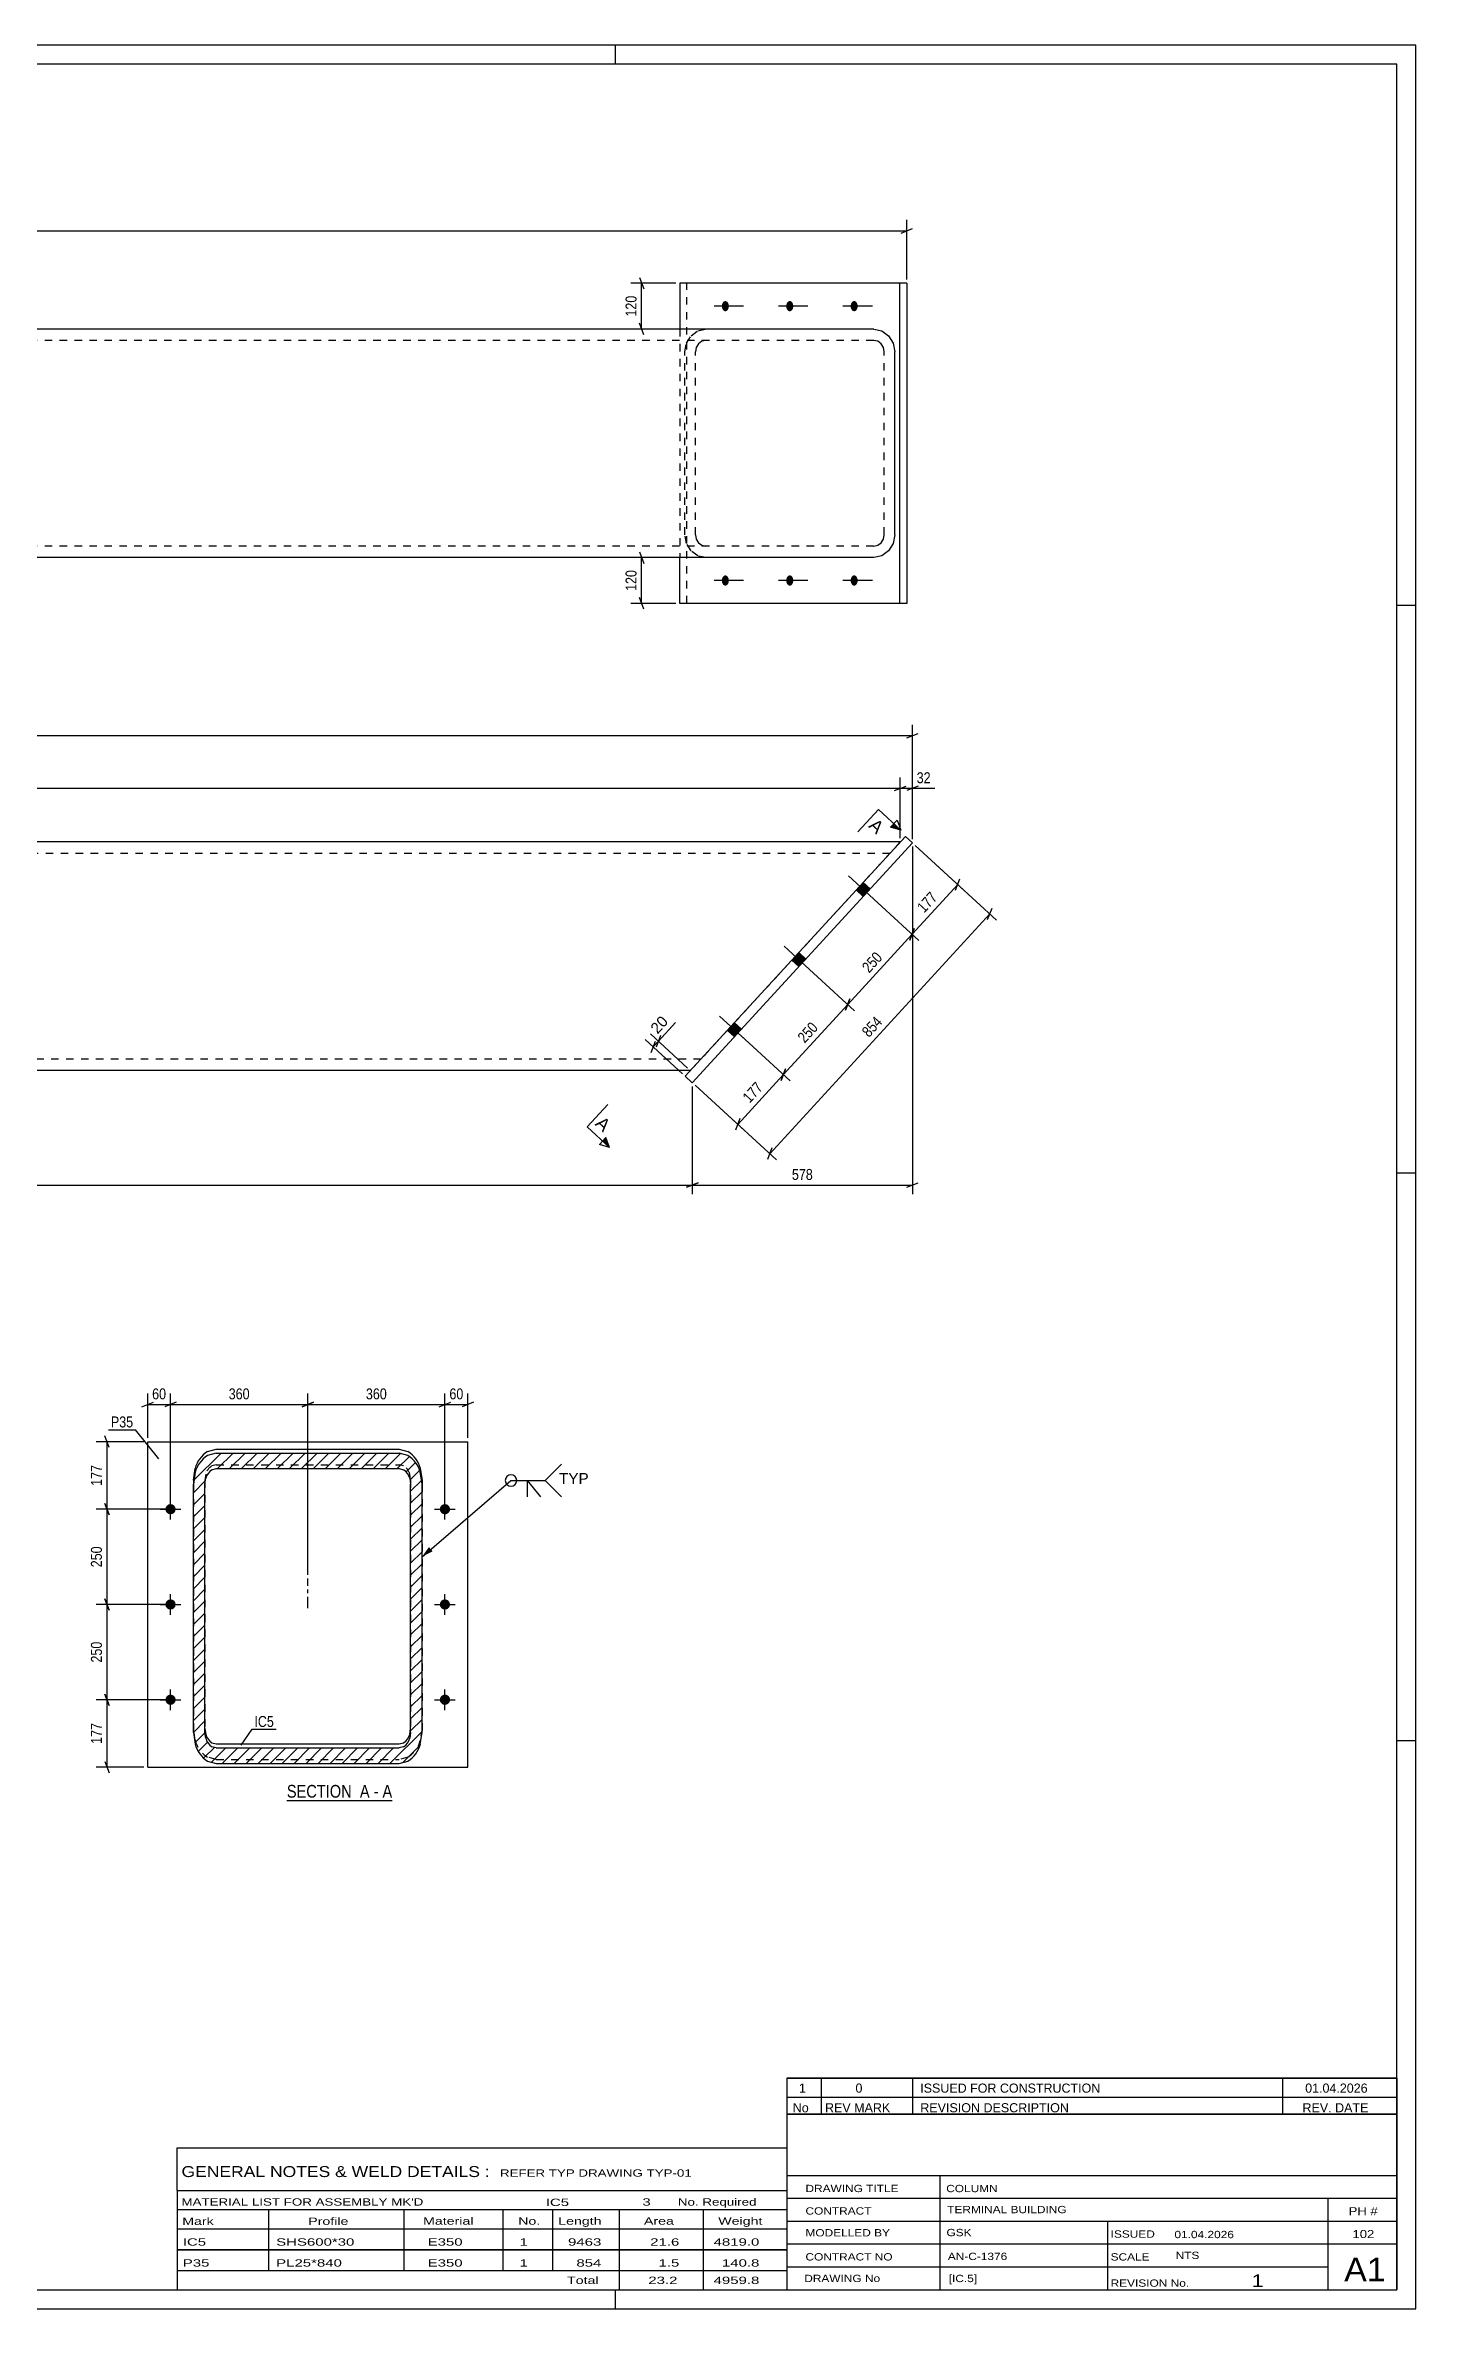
# Model space of a CAD drawing. Header units: millimetres. Extents: x 0 to 841, y 0 to 594.
# Drawn here: x 481 to 841, y 0 to 594 of the extents above; entities that cross this region are included whole.
import ezdxf

# ---------------------------------------------------------------- set-up
doc = ezdxf.new("R2010")
doc.units = ezdxf.units.MM
doc.linetypes.add('DXK_LINE_DOT2', pattern=[3.9198, 1.9599, -1.9599])
doc.linetypes.add('DXK_LINE_DOT3', pattern=[5.9187, 2.979, -0.9799, 0.9799, -0.9799])
doc.styles.add('Arial', font='ARIAL.TTF', dxfattribs={"height": 0.2})
doc.styles.add('Arial Narrow', font='ARIALN.TTF', dxfattribs={"height": 0.2})

# ---------------------------------------------------------------- blocks, each defined once
blk = doc.blocks.new('Unknown-729378497-1131')
at = {"color": 5, "linetype": 'Continuous'}
for p, q in [((841, 594), (0, 594)), ((631, 589), (631, 594)), ((841, 0), (841, 594)), ((836, 589), (5, 589)), ((836, 5), (836, 589)), ((841, 447), (836, 447)), ((841, 298), (836, 298)), ((841, 149), (836, 149)), ((0, 0), (841, 0)), ((5, 5), (836, 5)), ((631, 0), (631, 5))]:
    blk.add_line(p, q, dxfattribs=at)
blk = doc.blocks.new('Unknown-729378497-13 - 1767')
at = {"color": 6, "linetype": 'Continuous'}
blk.add_line((544.8, 133.37), (572.45, 133.37), dxfattribs=at)
at = {"color": 0, "linetype": 'Continuous'}
blk.add_wipeout([(562.91, 134.12), (562.91, 137.62), (544.8, 137.62), (544.8, 134.12)], dxfattribs=at)
blk.add_wipeout([(566.52, 134.12), (566.52, 137.62), (563.96, 137.62), (563.96, 134.12)], dxfattribs=at)
at = {"color": 7, "linetype": 'Continuous', "style": 'Arial Narrow'}
blk.add_text('SECTION ', height=3.34, dxfattribs=at).set_placement((544.8, 134.12))
at = {"color": 0, "linetype": 'Continuous'}
blk.add_wipeout([(568.84, 134.12), (568.84, 137.62), (567.57, 137.62), (567.57, 134.12)], dxfattribs=at)
at = {"color": 7, "linetype": 'Continuous', "style": 'Arial Narrow'}
blk.add_text('A', height=3.34, dxfattribs=at).set_placement((563.96, 134.12))
at = {"color": 0, "linetype": 'Continuous'}
blk.add_wipeout([(572.45, 134.12), (572.45, 137.62), (569.89, 137.62), (569.89, 134.12)], dxfattribs=at)
at = {"color": 7, "linetype": 'Continuous', "style": 'Arial Narrow'}
for s, p in [('A', (569.89, 134.12)), ('-', (567.57, 134.12))]:
    blk.add_text(s, height=3.34, dxfattribs=at).set_placement(p)
blk = doc.blocks.new('Part-729378497-1888 - 1886')
at = {"color": 2, "linetype": 'Continuous'}
for p, q in [((707.09, 386.38), (649.34, 323.43)), ((708.94, 384.69), (707.09, 386.38)), ((651.18, 321.74), (708.94, 384.69)), ((649.34, 323.43), (651.18, 321.74))]:
    blk.add_line(p, q, dxfattribs=at)
blk = doc.blocks.new('Part-729378497-1893 - 1886')
at = {"color": 2, "linetype": 'Continuous'}
for p, q in [((105.19, 349.99), (137.24, 384.92)), ((393.24, 384.92), (137.24, 384.92)), ((705.76, 384.92), (393.34, 384.92)), ((132.71, 324.92), (105.19, 349.99)), ((393.24, 324.92), (132.71, 324.92)), ((650.71, 324.92), (393.34, 324.92))]:
    blk.add_line(p, q, dxfattribs=at)
at = {"color": 7, "linetype": 'DXK_LINE_DOT2'}
for p, q in [((393.24, 381.92), (134.49, 381.92)), ((703.01, 381.92), (393.34, 381.92)), ((705.76, 384.92), (650.71, 324.92)), ((126.13, 330.92), (132.71, 324.92)), ((393.24, 327.92), (129.42, 327.92)), ((653.46, 327.92), (393.34, 327.92))]:
    blk.add_line(p, q, dxfattribs=at)
blk = doc.blocks.new('Bolt-729378497-1894 - 1886')
at = {"linetype": 'Continuous'}
for points in [[(696.02, 374.31), (694.2, 372.32), (696.04, 370.63), (697.86, 372.62)], [(679.12, 355.89), (677.3, 353.9), (679.14, 352.21), (680.96, 354.2)], [(662.22, 337.46), (660.4, 335.47), (662.24, 333.78), (664.06, 335.77)]]:
    blk.add_hatch(color=1, dxfattribs=at).paths.add_polyline_path(points)
at = {"color": 1, "linetype": 'Continuous'}
for p, q in [((699.9, 368.92), (692.16, 376.02)), ((697.86, 372.62), (696.02, 374.31)), ((696.04, 370.63), (694.2, 372.32)), ((683, 350.5), (675.26, 357.6)), ((679.14, 352.21), (677.3, 353.9)), ((680.96, 354.2), (679.12, 355.89)), ((666.1, 332.08), (658.36, 339.17)), ((662.24, 333.78), (660.4, 335.47)), ((664.06, 335.77), (662.22, 337.46))]:
    blk.add_line(p, q, dxfattribs=at)
blk = doc.blocks.new('Bolt-729378497-1895 - 1886')
at = {"linetype": 'Continuous'}
for points in [[(696.02, 374.31), (694.2, 372.32), (696.04, 370.63), (697.86, 372.62)], [(679.12, 355.89), (677.3, 353.9), (679.14, 352.21), (680.96, 354.2)], [(662.22, 337.46), (660.4, 335.47), (662.24, 333.78), (664.06, 335.77)]]:
    blk.add_hatch(color=1, dxfattribs=at).paths.add_polyline_path(points)
at = {"color": 1, "linetype": 'Continuous'}
for p, q in [((699.9, 368.92), (692.16, 376.02)), ((697.86, 372.62), (696.02, 374.31)), ((696.04, 370.63), (694.2, 372.32)), ((683, 350.5), (675.26, 357.6)), ((679.14, 352.21), (677.3, 353.9)), ((680.96, 354.2), (679.12, 355.89)), ((666.1, 332.08), (658.36, 339.17)), ((662.24, 333.78), (660.4, 335.47)), ((664.06, 335.77), (662.22, 337.46))]:
    blk.add_line(p, q, dxfattribs=at)
blk = doc.blocks.new('Part-729378497-1855 - 1853')
at = {"color": 2, "linetype": 'Continuous'}
for p, q in [((647.89, 531.54), (647.89, 519.54)), ((705.64, 531.54), (647.89, 531.54)), ((707.48, 531.54), (705.64, 531.54)), ((705.64, 447.54), (705.64, 531.54)), ((707.48, 531.54), (707.48, 447.54)), ((647.89, 447.54), (647.89, 459.54)), ((707.48, 447.54), (647.89, 447.54))]:
    blk.add_line(p, q, dxfattribs=at)
at = {"color": 7, "linetype": 'DXK_LINE_DOT2'}
for p, q in [((649.73, 447.54), (649.73, 531.54)), ((647.89, 519.54), (647.89, 459.54))]:
    blk.add_line(p, q, dxfattribs=at)
blk = doc.blocks.new('Part-729378497-1860 - 1853')
at = {"color": 2, "linetype": 'Continuous'}
for p, q in [((391.79, 519.54), (103.74, 519.54)), ((103.74, 519.54), (103.74, 516.54)), ((132.39, 519.08), (130.28, 519.54)), ((134.18, 517.78), (132.39, 519.08)), ((135.37, 515.83), (134.18, 517.78)), ((698.8, 519.54), (391.89, 519.54)), ((698.8, 519.54), (700.91, 519.08)), ((700.91, 519.08), (702.69, 517.78)), ((702.69, 517.78), (703.89, 515.83)), ((130.28, 516.54), (103.74, 516.54)), ((125.93, 516.31), (124.67, 516.54)), ((127, 515.66), (125.93, 516.31)), ((127.72, 514.69), (127, 515.66)), ((127.97, 513.54), (127.72, 514.69)), ((127.97, 465.54), (127.97, 513.54)), ((130.28, 516.54), (131.34, 516.31)), ((131.34, 516.31), (132.23, 515.66)), ((132.23, 515.66), (132.83, 514.69)), ((132.83, 514.69), (133.04, 513.54)), ((133.04, 465.54), (133.04, 513.54)), ((135.79, 513.54), (135.37, 515.83)), ((135.79, 465.54), (135.79, 513.54)), ((703.89, 515.83), (704.31, 513.54)), ((704.31, 465.54), (704.31, 513.54)), ((125.93, 462.77), (127, 463.42)), ((127, 463.42), (127.72, 464.39)), ((127.72, 464.39), (127.97, 465.54)), ((132.23, 463.42), (131.34, 462.77)), ((132.83, 464.39), (132.23, 463.42)), ((133.04, 465.54), (132.83, 464.39)), ((135.37, 463.24), (135.79, 465.54)), ((704.31, 465.54), (703.89, 463.24)), ((103.74, 459.54), (103.74, 462.54)), ((130.28, 462.54), (103.74, 462.54)), ((391.79, 459.54), (103.74, 459.54)), ((124.67, 462.54), (125.93, 462.77)), ((131.34, 462.77), (130.28, 462.54)), ((130.28, 459.54), (132.39, 459.99)), ((132.39, 459.99), (134.18, 461.3)), ((134.18, 461.3), (135.37, 463.24)), ((698.8, 459.54), (391.89, 459.54)), ((700.91, 459.99), (698.8, 459.54)), ((702.69, 461.3), (700.91, 459.99)), ((703.89, 463.24), (702.69, 461.3))]:
    blk.add_line(p, q, dxfattribs=at)
at = {"color": 7, "linetype": 'DXK_LINE_DOT2'}
for p, q in [((124.67, 519.54), (127.19, 519.08)), ((127.19, 519.08), (129.33, 517.78)), ((129.33, 517.78), (130.76, 515.83)), ((649.68, 515.83), (650.87, 517.78)), ((650.87, 517.78), (652.66, 519.08)), ((652.66, 519.08), (654.76, 519.54)), ((391.79, 516.54), (130.28, 516.54)), ((130.76, 515.83), (131.26, 513.54)), ((131.26, 465.54), (131.26, 513.54)), ((698.8, 516.54), (391.89, 516.54)), ((649.26, 513.54), (649.68, 515.83)), ((649.26, 465.54), (649.26, 513.54)), ((652.22, 514.69), (652.01, 513.54)), ((652.01, 465.54), (652.01, 513.54)), ((652.82, 515.66), (652.22, 514.69)), ((653.71, 516.31), (652.82, 515.66)), ((654.76, 516.54), (653.71, 516.31)), ((699.85, 516.31), (698.8, 516.54)), ((700.75, 515.66), (699.85, 516.31)), ((701.34, 514.69), (700.75, 515.66)), ((701.55, 513.54), (701.34, 514.69)), ((701.55, 465.54), (701.55, 513.54)), ((131.26, 465.54), (130.76, 463.24)), ((649.68, 463.24), (649.26, 465.54)), ((652.01, 465.54), (652.22, 464.39)), ((652.22, 464.39), (652.82, 463.42)), ((652.82, 463.42), (653.71, 462.77)), ((699.85, 462.77), (700.75, 463.42)), ((700.75, 463.42), (701.34, 464.39)), ((701.34, 464.39), (701.55, 465.54)), ((127.19, 459.99), (124.67, 459.54)), ((129.33, 461.3), (127.19, 459.99)), ((130.76, 463.24), (129.33, 461.3)), ((391.79, 462.54), (130.28, 462.54)), ((698.8, 462.54), (391.89, 462.54)), ((650.87, 461.3), (649.68, 463.24)), ((652.66, 459.99), (650.87, 461.3)), ((654.76, 459.54), (652.66, 459.99)), ((653.71, 462.77), (654.76, 462.54)), ((698.8, 462.54), (699.85, 462.77))]:
    blk.add_line(p, q, dxfattribs=at)
blk = doc.blocks.new('Bolt-729378497-1861 - 1853')
at = {"linetype": 'Continuous'}
for points in [[(660.77, 525.54), (660.75, 525.26), (660.69, 524.99), (660.59, 524.74), (660.46, 524.53), (660.31, 524.37), (660.14, 524.25), (659.95, 524.2), (659.76, 524.2), (659.57, 524.25), (659.4, 524.37), (659.24, 524.53), (659.12, 524.74), (659.02, 524.99), (658.96, 525.26), (658.94, 525.54), (658.96, 525.82), (659.02, 526.09), (659.12, 526.33), (659.24, 526.54), (659.4, 526.71), (659.57, 526.82), (659.76, 526.88), (659.95, 526.88), (660.14, 526.82), (660.31, 526.71), (660.46, 526.54), (660.59, 526.33), (660.69, 526.09), (660.75, 525.82)], [(677.67, 525.54), (677.65, 525.26), (677.59, 524.99), (677.49, 524.74), (677.37, 524.53), (677.21, 524.37), (677.04, 524.25), (676.85, 524.2), (676.66, 524.2), (676.47, 524.25), (676.3, 524.37), (676.14, 524.53), (676.02, 524.74), (675.92, 524.99), (675.86, 525.26), (675.84, 525.54), (675.86, 525.82), (675.92, 526.09), (676.02, 526.33), (676.14, 526.54), (676.3, 526.71), (676.47, 526.82), (676.66, 526.88), (676.85, 526.88), (677.04, 526.82), (677.21, 526.71), (677.37, 526.54), (677.49, 526.33), (677.59, 526.09), (677.65, 525.82)], [(694.57, 525.54), (694.55, 525.26), (694.49, 524.99), (694.39, 524.74), (694.27, 524.53), (694.11, 524.37), (693.94, 524.25), (693.75, 524.2), (693.56, 524.2), (693.37, 524.25), (693.2, 524.37), (693.05, 524.53), (692.92, 524.74), (692.82, 524.99), (692.76, 525.26), (692.74, 525.54), (692.76, 525.82), (692.82, 526.09), (692.92, 526.33), (693.05, 526.54), (693.2, 526.71), (693.37, 526.82), (693.56, 526.88), (693.75, 526.88), (693.94, 526.82), (694.11, 526.71), (694.27, 526.54), (694.39, 526.33), (694.49, 526.09), (694.55, 525.82)]]:
    blk.add_hatch(color=1, dxfattribs=at).paths.add_polyline_path(points)
at = {"color": 1, "linetype": 'Continuous'}
for p, q in [((664.64, 525.54), (656.91, 525.54)), ((681.54, 525.54), (673.81, 525.54)), ((698.45, 525.54), (690.71, 525.54))]:
    blk.add_line(p, q, dxfattribs=at)
blk = doc.blocks.new('Bolt-729378497-1862 - 1853')
at = {"linetype": 'Continuous'}
for points in [[(660.77, 453.54), (660.75, 453.26), (660.69, 452.99), (660.59, 452.74), (660.46, 452.53), (660.31, 452.37), (660.14, 452.25), (659.95, 452.2), (659.76, 452.2), (659.57, 452.25), (659.4, 452.37), (659.24, 452.53), (659.12, 452.74), (659.02, 452.99), (658.96, 453.26), (658.94, 453.54), (658.96, 453.82), (659.02, 454.09), (659.12, 454.33), (659.24, 454.54), (659.4, 454.71), (659.57, 454.82), (659.76, 454.88), (659.95, 454.88), (660.14, 454.82), (660.31, 454.71), (660.46, 454.54), (660.59, 454.33), (660.69, 454.09), (660.75, 453.82)], [(677.67, 453.54), (677.65, 453.26), (677.59, 452.99), (677.49, 452.74), (677.37, 452.53), (677.21, 452.37), (677.04, 452.25), (676.85, 452.2), (676.66, 452.2), (676.47, 452.25), (676.3, 452.37), (676.14, 452.53), (676.02, 452.74), (675.92, 452.99), (675.86, 453.26), (675.84, 453.54), (675.86, 453.82), (675.92, 454.09), (676.02, 454.33), (676.14, 454.54), (676.3, 454.71), (676.47, 454.82), (676.66, 454.88), (676.85, 454.88), (677.04, 454.82), (677.21, 454.71), (677.37, 454.54), (677.49, 454.33), (677.59, 454.09), (677.65, 453.82)], [(694.57, 453.54), (694.55, 453.26), (694.49, 452.99), (694.39, 452.74), (694.27, 452.53), (694.11, 452.37), (693.94, 452.25), (693.75, 452.2), (693.56, 452.2), (693.37, 452.25), (693.2, 452.37), (693.05, 452.53), (692.92, 452.74), (692.82, 452.99), (692.76, 453.26), (692.74, 453.54), (692.76, 453.82), (692.82, 454.09), (692.92, 454.33), (693.05, 454.54), (693.2, 454.71), (693.37, 454.82), (693.56, 454.88), (693.75, 454.88), (693.94, 454.82), (694.11, 454.71), (694.27, 454.54), (694.39, 454.33), (694.49, 454.09), (694.55, 453.82)]]:
    blk.add_hatch(color=1, dxfattribs=at).paths.add_polyline_path(points)
at = {"color": 1, "linetype": 'Continuous'}
for p, q in [((664.64, 453.54), (656.91, 453.54)), ((681.54, 453.54), (673.81, 453.54)), ((698.45, 453.54), (690.71, 453.54))]:
    blk.add_line(p, q, dxfattribs=at)
blk = doc.blocks.new('Part-729378497-1773 - 1767')
at = {"color": 2, "linetype": 'Continuous'}
for p, q in [((508.28, 142.12), (508.28, 227.54)), ((508.28, 227.54), (592.28, 227.54)), ((592.28, 142.12), (592.28, 227.54)), ((508.28, 142.12), (592.28, 142.12))]:
    blk.add_line(p, q, dxfattribs=at)
blk = doc.blocks.new('Part-729378497-1778 - 1767')
at = {"linetype": 'Continuous'}
h = blk.add_hatch(dxfattribs=at)
h.set_pattern_fill('', scale=0.7, style=0, pattern_type=0)
h.set_pattern_definition([(45, (520.2812, 151.2436), (-1.571545, 1.571545), [])])
h.paths.add_polyline_path([(520.28, 216.38), (520.28, 151.24), (520.74, 148.13), (522.04, 145.49), (523.99, 143.72), (526.28, 143.1), (574.28, 143.1), (576.58, 143.72), (578.52, 145.49), (579.82, 148.13), (580.28, 151.24), (580.28, 216.38), (579.82, 219.5), (578.52, 222.14), (576.58, 223.91), (574.28, 224.53), (526.28, 224.53), (523.99, 223.91), (522.04, 222.14), (520.74, 219.5)])
h.paths.add_polyline_path([(524.16, 219.26), (525.13, 220.15), (526.28, 220.46), (574.28, 220.46), (575.43, 220.15), (576.4, 219.26), (577.05, 217.94), (577.28, 216.38), (577.28, 151.24), (577.05, 149.69), (576.4, 148.36), (575.43, 147.48), (574.28, 147.17), (526.28, 147.17), (525.13, 147.48), (524.16, 148.36), (523.51, 149.69), (523.28, 151.24), (523.28, 216.38), (523.51, 217.94)])
at = {"color": 2, "linetype": 'Continuous'}
for p, q in [((520.28, 217.43), (520.74, 220.54)), ((523.99, 224.95), (526.28, 225.57)), ((526.28, 224.53), (523.99, 223.91)), ((525.13, 220.15), (526.28, 220.46)), ((526.28, 225.57), (574.28, 225.57)), ((526.28, 224.53), (574.28, 224.53)), ((526.28, 220.46), (574.28, 220.46)), ((574.28, 225.57), (576.58, 224.95)), ((576.58, 223.91), (574.28, 224.53)), ((574.28, 220.46), (575.43, 220.15)), ((579.82, 220.54), (580.28, 217.43)), ((520.74, 219.5), (520.28, 216.38)), ((520.28, 217.43), (520.28, 216.38)), ((520.28, 151.24), (520.28, 216.38)), ((523.28, 216.38), (523.51, 217.94)), ((523.28, 151.24), (523.28, 216.38)), ((577.05, 217.94), (577.28, 216.38)), ((577.28, 151.24), (577.28, 216.38)), ((580.28, 216.38), (579.82, 219.5)), ((580.28, 217.43), (580.28, 216.38)), ((580.28, 151.24), (580.28, 216.38)), ((520.28, 151.24), (520.74, 148.13)), ((523.28, 152.29), (523.51, 150.73)), ((523.51, 149.69), (523.28, 151.24)), ((525.13, 148.53), (526.28, 148.22)), ((574.28, 148.22), (575.43, 148.53)), ((577.05, 150.73), (577.28, 152.29)), ((577.28, 151.24), (577.05, 149.69)), ((579.82, 148.13), (580.28, 151.24)), ((523.99, 143.72), (526.28, 143.1)), ((526.28, 147.17), (525.13, 147.48)), ((526.28, 148.22), (574.28, 148.22)), ((526.28, 147.17), (574.28, 147.17)), ((526.28, 143.1), (574.28, 143.1)), ((575.43, 147.48), (574.28, 147.17)), ((574.28, 143.1), (576.58, 143.72))]:
    blk.add_line(p, q, dxfattribs=at)
at = {"color": 7, "linetype": 'DXK_LINE_DOT2'}
for p, q in [((526.28, 221.5), (525.13, 221.19)), ((526.28, 221.5), (574.28, 221.5)), ((575.43, 221.19), (574.28, 221.5)), ((520.28, 216.38), (520.28, 151.24)), ((523.51, 218.99), (523.28, 217.43)), ((523.28, 217.43), (523.28, 151.24)), ((577.28, 217.43), (577.05, 218.99)), ((577.28, 217.43), (577.28, 151.24)), ((580.28, 216.38), (580.28, 151.24)), ((520.74, 149.17), (520.28, 152.29)), ((580.28, 152.29), (579.82, 149.17)), ((526.28, 144.14), (523.99, 144.76)), ((526.28, 144.14), (574.28, 144.14)), ((576.58, 144.76), (574.28, 144.14))]:
    blk.add_line(p, q, dxfattribs=at)
at = {"color": 7, "linetype": 'DXK_LINE_DOT3'}
blk.add_line((550.28, 183.81), (550.28, 191.62), dxfattribs=at)
at = {"color": 2, "linetype": 'Continuous'}
for centre, radius, start, end in [((527.93, 218.64), 7.44, 122.03003, 165.20001), ((527.93, 217.6), 7.44, 122.0298, 165.19986), ((527.11, 216.99), 3.72, 122.0298, 165.19986), ((573.46, 216.99), 3.72, 14.80014, 57.9702), ((572.63, 218.64), 7.44, 14.79999, 57.96997), ((572.63, 217.6), 7.44, 14.80014, 57.9702), ((527.11, 151.68), 3.72, 194.79999, 237.96997), ((527.11, 150.64), 3.72, 194.80014, 237.9702), ((573.46, 151.68), 3.72, 302.03003, 345.20001), ((573.46, 150.64), 3.72, 302.0298, 345.19986), ((527.93, 150.03), 7.44, 194.80014, 237.9702), ((572.63, 150.03), 7.44, 302.0298, 345.19986)]:
    blk.add_arc(centre, radius, start, end, dxfattribs=at)
at = {"color": 7, "linetype": 'DXK_LINE_DOT2'}
for centre, radius, start, end in [((527.11, 218.04), 3.72, 122.03003, 165.20001), ((573.46, 218.04), 3.72, 14.79999, 57.96997), ((527.93, 151.07), 7.44, 194.79999, 237.96997), ((572.63, 151.07), 7.44, 302.03003, 345.20001)]:
    blk.add_arc(centre, radius, start, end, dxfattribs=at)
blk = doc.blocks.new('Bolt-729378497-1779 - 1767')
at = {"linetype": 'Continuous'}
for points in [[(512.93, 209.82, -1), (515.63, 209.82, -1)], [(512.93, 184.82, -1), (515.63, 184.82, -1)], [(512.93, 159.82, -1), (515.63, 159.82, -1)]]:
    blk.add_hatch(color=1, dxfattribs=at).paths.add_polyline_path(points)
at = {"color": 1, "linetype": 'Continuous'}
for p, q in [((511.58, 209.82), (516.98, 209.82)), ((514.28, 207.12), (514.28, 212.52)), ((511.58, 184.82), (516.98, 184.82)), ((514.28, 182.12), (514.28, 187.52)), ((514.28, 157.12), (514.28, 162.52)), ((511.58, 159.82), (516.98, 159.82))]:
    blk.add_line(p, q, dxfattribs=at)
blk = doc.blocks.new('Bolt-729378497-1780 - 1767')
at = {"linetype": 'Continuous'}
for points in [[(584.93, 209.82, -1), (587.63, 209.82, -1)], [(584.93, 184.82, -1), (587.63, 184.82, -1)], [(584.93, 159.82, -1), (587.63, 159.82, -1)]]:
    blk.add_hatch(color=1, dxfattribs=at).paths.add_polyline_path(points)
at = {"color": 1, "linetype": 'Continuous'}
for p, q in [((583.58, 209.82), (588.98, 209.82)), ((586.28, 207.12), (586.28, 212.52)), ((583.58, 184.82), (588.98, 184.82)), ((586.28, 182.12), (586.28, 187.52)), ((586.28, 157.12), (586.28, 162.52)), ((583.58, 159.82), (588.98, 159.82))]:
    blk.add_line(p, q, dxfattribs=at)
blk = doc.blocks.new('StraightDimension-729378497-2017 - 1886')
at = {"color": 7, "linetype": 'Continuous'}
for p, q in [((680.79, 352.53), (693.73, 340.65)), ((675.06, 323.85), (691.96, 342.28)), ((691.39, 340.77), (692.53, 343.79)), ((663.89, 334.1), (676.83, 322.23)), ((675.63, 325.37), (674.49, 322.34))]:
    blk.add_line(p, q, dxfattribs=at)
at = {"color": 0}
blk.add_wipeout([(685.21, 336.04), (682.12, 338.87), (677.6, 333.95), (680.7, 331.11)], dxfattribs=at)
at = {"color": 3, "style": 'Arial Narrow'}
blk.add_text('250', height=2.863, rotation=47.46382, dxfattribs=at).set_placement((680.66, 331.96))
blk = doc.blocks.new('StraightDimension-729378497-3291 - 1886')
at = {"color": 7, "linetype": 'Continuous'}
for p, q in [((704.26, 398.4), (707.26, 399.6)), ((705.76, 385.92), (705.76, 401.85)), ((705.76, 399), (708.94, 399)), ((710.44, 399.6), (707.44, 398.4)), ((708.94, 385.69), (708.94, 401.85))]:
    blk.add_line(p, q, dxfattribs=at)
at = {"color": 0}
blk.add_wipeout([(714.32, 399.75), (714.32, 403.95), (709.46, 403.95), (709.46, 399.75)], dxfattribs=at)
at = {"color": 7, "linetype": 'Continuous'}
blk.add_line((708.94, 399), (714.84, 399), dxfattribs=at)
blk.add_line((708.94, 399), (714.84, 399), dxfattribs=at)
at = {"color": 3, "style": 'Arial Narrow'}
blk.add_text('32', height=2.863, dxfattribs=at).set_placement((710.06, 400.35))
blk = doc.blocks.new('StraightDimension-729378497-1988 - 1886')
at = {"color": 7, "linetype": 'Continuous'}
for p, q in [((697.69, 370.95), (710.63, 359.08)), ((691.96, 342.28), (708.86, 360.7)), ((708.29, 359.19), (709.43, 362.21)), ((680.79, 352.53), (693.73, 340.65)), ((692.53, 343.79), (691.39, 340.77))]:
    blk.add_line(p, q, dxfattribs=at)
at = {"color": 0}
blk.add_wipeout([(702.12, 354.46), (699.02, 357.3), (694.5, 352.37), (697.6, 349.53)], dxfattribs=at)
at = {"color": 3, "style": 'Arial Narrow'}
blk.add_text('250', height=2.863, rotation=47.46382, dxfattribs=at).set_placement((697.56, 350.38))
blk = doc.blocks.new('StraightDimension-729378497-1924 - 1886')
at = {"color": 7, "linetype": 'Continuous'}
for p, q in [((709.67, 384.01), (731.01, 364.43)), ((671.49, 303.11), (729.24, 366.05)), ((728.67, 364.54), (729.82, 367.57)), ((651.92, 321.06), (673.26, 301.48)), ((672.06, 304.62), (670.92, 301.6))]:
    blk.add_line(p, q, dxfattribs=at)
at = {"color": 0}
blk.add_wipeout([(702.07, 337.55), (698.98, 340.39), (694.46, 335.46), (697.56, 332.62)], dxfattribs=at)
at = {"color": 3, "style": 'Arial Narrow'}
blk.add_text('854', height=2.863, rotation=47.46382, dxfattribs=at).set_placement((697.52, 333.47))
blk = doc.blocks.new('StraightDimension-729378497-1975 - 1886')
at = {"color": 7, "linetype": 'Continuous'}
for p, q in [((709.67, 384.01), (722.61, 372.14)), ((720.27, 372.25), (721.42, 375.27)), ((697.69, 370.95), (710.63, 359.08)), ((708.86, 360.7), (720.84, 373.76)), ((709.43, 362.21), (708.29, 359.19))]:
    blk.add_line(p, q, dxfattribs=at)
at = {"color": 0}
blk.add_wipeout([(716.56, 370.2), (713.46, 373.04), (708.94, 368.11), (712.04, 365.27)], dxfattribs=at)
at = {"color": 3, "style": 'Arial Narrow'}
blk.add_text('177', height=2.863, rotation=47.46382, dxfattribs=at).set_placement((712, 366.12))
blk = doc.blocks.new('StraightDimension-729378497-2004 - 1886')
at = {"color": 7, "linetype": 'Continuous'}
for p, q in [((663.89, 334.1), (676.83, 322.23)), ((651.92, 321.06), (664.86, 309.19)), ((663.09, 310.81), (675.06, 323.85)), ((674.49, 322.34), (675.63, 325.37)), ((663.66, 312.32), (662.52, 309.3))]:
    blk.add_line(p, q, dxfattribs=at)
at = {"color": 0}
blk.add_wipeout([(670.78, 320.3), (667.69, 323.14), (663.17, 318.22), (666.26, 315.38)], dxfattribs=at)
at = {"color": 3, "style": 'Arial Narrow'}
blk.add_text('177', height=2.863, rotation=47.46382, dxfattribs=at).set_placement((666.23, 316.23))
blk = doc.blocks.new('StraightDimension-729378497-2034 - 1886')
at = {"color": 7, "linetype": 'Continuous'}
for p, q in [((106.69, 413.42), (103.69, 412.22)), ((105.19, 350.99), (105.19, 415.67)), ((105.19, 412.82), (708.94, 412.82)), ((707.44, 412.22), (710.44, 413.42)), ((708.94, 385.69), (708.94, 415.67))]:
    blk.add_line(p, q, dxfattribs=at)
at = {"color": 0}
blk.add_wipeout([(411.32, 413.57), (411.32, 417.77), (402.81, 417.77), (402.81, 413.57)], dxfattribs=at)
at = {"color": 3, "style": 'Arial Narrow'}
blk.add_text('9495', height=2.863, dxfattribs=at).set_placement((403.41, 414.17))
blk = doc.blocks.new('StraightDimension-729378497-3068 - 1886')
at = {"color": 7, "linetype": 'Continuous'}
for p, q in [((708.94, 383.69), (708.94, 292.49)), ((651.18, 320.74), (651.18, 292.49)), ((652.68, 295.49), (649.68, 294.29)), ((651.18, 294.89), (708.94, 294.89)), ((707.44, 294.29), (710.44, 295.49))]:
    blk.add_line(p, q, dxfattribs=at)
at = {"color": 0}
blk.add_wipeout([(683.4, 295.64), (683.4, 299.84), (676.72, 299.84), (676.72, 295.64)], dxfattribs=at)
at = {"color": 3, "style": 'Arial Narrow'}
blk.add_text('578', height=2.863, dxfattribs=at).set_placement((677.32, 296.24))
blk = doc.blocks.new('StraightDimension-729378497-3069 - 1886')
at = {"color": 7, "linetype": 'Continuous'}
for p, q in [((132.71, 323.92), (132.71, 292.49)), ((651.18, 320.74), (651.18, 292.49)), ((134.21, 295.49), (131.21, 294.29)), ((132.71, 294.89), (651.18, 294.89)), ((649.68, 294.29), (652.68, 295.49))]:
    blk.add_line(p, q, dxfattribs=at)
at = {"color": 0}
blk.add_wipeout([(396.2, 295.64), (396.2, 299.84), (387.69, 299.84), (387.69, 295.64)], dxfattribs=at)
at = {"color": 3, "style": 'Arial Narrow'}
blk.add_text('8643', height=2.863, dxfattribs=at).set_placement((388.29, 296.24))
blk = doc.blocks.new('StraightDimension-729378497-3292 - 1886')
at = {"color": 7, "linetype": 'Continuous'}
for p, q in [((138.74, 399.6), (135.74, 398.4)), ((137.24, 385.92), (137.24, 401.85)), ((137.24, 399), (705.76, 399)), ((704.26, 398.4), (707.26, 399.6)), ((705.76, 385.92), (705.76, 401.85))]:
    blk.add_line(p, q, dxfattribs=at)
at = {"color": 0}
blk.add_wipeout([(425.76, 399.75), (425.76, 403.95), (417.24, 403.95), (417.24, 399.75)], dxfattribs=at)
at = {"color": 3, "style": 'Arial Narrow'}
blk.add_text('9143', height=2.863, dxfattribs=at).set_placement((417.84, 400.35))
blk = doc.blocks.new('StraightDimension-729378497-3984 - 1886')
at = {"color": 7, "linetype": 'Continuous'}
for p, q in [((648.61, 324.1), (638.83, 333.07)), ((649.96, 325.58), (640.18, 334.55)), ((640.36, 329.63), (641.5, 332.66)), ((642.85, 334.13), (641.71, 331.11)), ((640.93, 331.14), (642.28, 332.62))]:
    blk.add_line(p, q, dxfattribs=at)
at = {"color": 0}
blk.add_wipeout([(645.9, 337.67), (642.81, 340.51), (638.99, 336.35), (642.08, 333.51)], dxfattribs=at)
at = {"color": 7, "linetype": 'Continuous'}
blk.add_line((642.28, 332.62), (646.81, 337.55), dxfattribs=at)
blk.add_line((642.28, 332.62), (646.81, 337.55), dxfattribs=at)
at = {"color": 3, "style": 'Arial'}
blk.add_text('20', height=2.865, rotation=47.46382, dxfattribs=at).set_placement((642.05, 334.36))
blk = doc.blocks.new('StraightDimension-729378497-1875 - 1853')
at = {"color": 7, "linetype": 'Continuous'}
for p, q in [((103.74, 520.54), (103.74, 548.17)), ((707.48, 532.54), (707.48, 548.17)), ((105.24, 545.92), (102.24, 544.72)), ((103.74, 545.32), (707.48, 545.32)), ((705.98, 544.72), (708.98, 545.92))]:
    blk.add_line(p, q, dxfattribs=at)
at = {"color": 0}
blk.add_wipeout([(409.87, 546.07), (409.87, 550.27), (401.36, 550.27), (401.36, 546.07)], dxfattribs=at)
at = {"color": 3, "style": 'Arial Narrow'}
blk.add_text('9495', height=2.863, dxfattribs=at).set_placement((401.96, 546.67))
blk = doc.blocks.new('StraightDimension-729378497-1865 - 1853')
at = {"color": 7, "linetype": 'Continuous'}
for p, q in [((646.89, 459.54), (635.04, 459.54)), ((637.29, 461.04), (638.49, 458.04)), ((637.89, 447.54), (637.89, 459.54)), ((646.89, 447.54), (635.04, 447.54)), ((638.49, 446.04), (637.29, 449.04))]:
    blk.add_line(p, q, dxfattribs=at)
at = {"color": 0}
blk.add_wipeout([(637.14, 456.88), (632.94, 456.88), (632.94, 450.2), (637.14, 450.2)], dxfattribs=at)
at = {"color": 3, "style": 'Arial Narrow'}
blk.add_text('120', height=2.863, rotation=90.00021, dxfattribs=at).set_placement((636.54, 450.8))
blk = doc.blocks.new('StraightDimension-729378497-1870 - 1853')
at = {"color": 7, "linetype": 'Continuous'}
for p, q in [((646.89, 531.54), (635.04, 531.54)), ((637.29, 533.04), (638.49, 530.04)), ((637.89, 519.54), (637.89, 531.54)), ((646.89, 519.54), (635.04, 519.54)), ((638.49, 518.04), (637.29, 521.04))]:
    blk.add_line(p, q, dxfattribs=at)
at = {"color": 0}
blk.add_wipeout([(637.14, 528.88), (632.94, 528.88), (632.94, 522.2), (637.14, 522.2)], dxfattribs=at)
at = {"color": 3, "style": 'Arial Narrow'}
blk.add_text('120', height=2.863, rotation=90.00021, dxfattribs=at).set_placement((636.54, 522.8))
blk = doc.blocks.new('StraightDimension-729378497-4180 - 1767')
at = {"color": 7, "linetype": 'Continuous'}
for p, q in [((507.28, 227.54), (494.76, 227.54)), ((498.21, 226.04), (497.01, 229.04)), ((497.61, 209.82), (497.61, 227.54)), ((513.28, 209.82), (494.76, 209.82)), ((497.01, 211.32), (498.21, 208.32))]:
    blk.add_line(p, q, dxfattribs=at)
at = {"color": 0}
blk.add_wipeout([(496.86, 222.02), (492.66, 222.02), (492.66, 215.34), (496.86, 215.34)], dxfattribs=at)
at = {"color": 3, "style": 'Arial Narrow'}
blk.add_text('177', height=2.863, rotation=90.00021, dxfattribs=at).set_placement((496.26, 215.94))
blk = doc.blocks.new('StraightDimension-729378497-4181 - 1767')
at = {"color": 7, "linetype": 'Continuous'}
for p, q in [((513.28, 209.82), (494.76, 209.82)), ((498.21, 208.32), (497.01, 211.32)), ((497.61, 184.82), (497.61, 209.82)), ((513.28, 184.82), (494.76, 184.82)), ((497.01, 186.32), (498.21, 183.32))]:
    blk.add_line(p, q, dxfattribs=at)
at = {"color": 0}
blk.add_wipeout([(496.86, 200.66), (492.66, 200.66), (492.66, 193.98), (496.86, 193.98)], dxfattribs=at)
at = {"color": 3, "style": 'Arial Narrow'}
blk.add_text('250', height=2.863, rotation=90.00021, dxfattribs=at).set_placement((496.26, 194.58))
blk = doc.blocks.new('StraightDimension-729378497-3809 - 1767')
at = {"color": 7, "linetype": 'Continuous'}
for p, q in [((584.78, 236.7), (587.78, 237.9)), ((586.28, 210.82), (586.28, 240.15)), ((593.78, 237.9), (590.78, 236.7)), ((592.28, 228.54), (592.28, 240.15)), ((586.28, 237.3), (592.28, 237.3))]:
    blk.add_line(p, q, dxfattribs=at)
at = {"color": 0}
blk.add_wipeout([(591.71, 238.05), (591.71, 242.25), (586.85, 242.25), (586.85, 238.05)], dxfattribs=at)
at = {"color": 3, "style": 'Arial Narrow'}
blk.add_text('60', height=2.863, dxfattribs=at).set_placement((587.45, 238.65))
blk = doc.blocks.new('StraightDimension-729378497-3810 - 1767')
at = {"color": 7, "linetype": 'Continuous'}
for p, q in [((551.78, 237.9), (548.78, 236.7)), ((550.28, 192.62), (550.28, 240.15)), ((584.78, 236.7), (587.78, 237.9)), ((586.28, 210.82), (586.28, 240.15)), ((550.28, 237.3), (586.28, 237.3))]:
    blk.add_line(p, q, dxfattribs=at)
at = {"color": 0}
blk.add_wipeout([(571.62, 238.05), (571.62, 242.25), (564.94, 242.25), (564.94, 238.05)], dxfattribs=at)
at = {"color": 3, "style": 'Arial Narrow'}
blk.add_text('360', height=2.863, dxfattribs=at).set_placement((565.54, 238.65))
blk = doc.blocks.new('StraightDimension-729378497-3811 - 1767')
at = {"color": 7, "linetype": 'Continuous'}
for p, q in [((515.78, 237.9), (512.78, 236.7)), ((514.28, 210.82), (514.28, 240.15)), ((548.78, 236.7), (551.78, 237.9)), ((550.28, 192.62), (550.28, 240.15)), ((514.28, 237.3), (550.28, 237.3))]:
    blk.add_line(p, q, dxfattribs=at)
at = {"color": 0}
blk.add_wipeout([(535.62, 238.05), (535.62, 242.25), (528.94, 242.25), (528.94, 238.05)], dxfattribs=at)
at = {"color": 3, "style": 'Arial Narrow'}
blk.add_text('360', height=2.863, dxfattribs=at).set_placement((529.54, 238.65))
blk = doc.blocks.new('StraightDimension-729378497-3812 - 1767')
at = {"color": 7, "linetype": 'Continuous'}
for p, q in [((506.78, 236.7), (509.78, 237.9)), ((508.28, 228.54), (508.28, 240.15)), ((515.78, 237.9), (512.78, 236.7)), ((514.28, 210.82), (514.28, 240.15)), ((508.28, 237.3), (514.28, 237.3))]:
    blk.add_line(p, q, dxfattribs=at)
at = {"color": 0}
blk.add_wipeout([(513.71, 238.05), (513.71, 242.25), (508.85, 242.25), (508.85, 238.05)], dxfattribs=at)
at = {"color": 3, "style": 'Arial Narrow'}
blk.add_text('60', height=2.863, dxfattribs=at).set_placement((509.45, 238.65))
blk = doc.blocks.new('StraightDimension-729378497-4182 - 1767')
at = {"color": 7, "linetype": 'Continuous'}
for p, q in [((513.28, 184.82), (494.76, 184.82)), ((498.21, 183.32), (497.01, 186.32)), ((497.61, 159.82), (497.61, 184.82)), ((497.01, 161.32), (498.21, 158.32)), ((513.28, 159.82), (494.76, 159.82))]:
    blk.add_line(p, q, dxfattribs=at)
at = {"color": 0}
blk.add_wipeout([(496.86, 175.66), (492.66, 175.66), (492.66, 168.98), (496.86, 168.98)], dxfattribs=at)
at = {"color": 3, "style": 'Arial Narrow'}
blk.add_text('250', height=2.863, rotation=90.00021, dxfattribs=at).set_placement((496.26, 169.58))
blk = doc.blocks.new('StraightDimension-729378497-4183 - 1767')
at = {"color": 7, "linetype": 'Continuous'}
for p, q in [((498.21, 158.32), (497.01, 161.32)), ((513.28, 159.82), (494.76, 159.82)), ((497.61, 142.12), (497.61, 159.82)), ((497.01, 143.62), (498.21, 140.62)), ((507.28, 142.12), (494.76, 142.12))]:
    blk.add_line(p, q, dxfattribs=at)
at = {"color": 0}
blk.add_wipeout([(496.86, 154.31), (492.66, 154.31), (492.66, 147.63), (496.86, 147.63)], dxfattribs=at)
at = {"color": 3, "style": 'Arial Narrow'}
blk.add_text('177', height=2.863, rotation=90.00021, dxfattribs=at).set_placement((496.26, 148.23))
blk = doc.blocks.new('Unknown-729378497-4713')
at = {"color": 7, "linetype": 'Continuous'}
for p, q in [((676, 60.55), (836, 60.55)), ((836, 60.55), (676, 60.55)), ((676, 60.55), (676, 55.55)), ((685, 60.55), (685, 55.55)), ((709, 60.55), (709, 55.55)), ((806, 60.55), (806, 55.55)), ((836, 60.55), (836, 55.55)), ((676, 55.55), (836, 55.55)), ((676, 55.55), (676, 51.05)), ((676, 55.55), (836, 55.55)), ((685, 55.55), (685, 51.05)), ((709, 55.55), (709, 51.05)), ((806, 55.55), (806, 51.05)), ((836, 55.55), (836, 51.05)), ((836, 51.05), (676, 51.05))]:
    blk.add_line(p, q, dxfattribs=at)
at = {"color": 7, "linetype": 'Continuous', "style": 'Arial Narrow'}
for s, height, width, p in [('No', 2.386, 1.2, (677.54, 51.55)), ('1', 2.39, 1.196471, (679.16, 56.7)), ('REV MARK', 2.386, 1.2, (686, 51.55)), ('0', 2.39, 1.196471, (694, 56.7)), ('REVISION DESCRIPTION', 2.3861, 1.2, (711, 51.55)), ('ISSUED FOR CONSTRUCTION', 2.3861, 1.196471, (711, 56.7)), ('REV. DATE', 2.386, 1.2, (811.28, 51.55)), ('01.04.2026', 2.386, 1.196471, (812, 56.7))]:
    blk.add_text(s, height=height, dxfattribs=dict(at, width=width)).set_placement(p)
blk = doc.blocks.new('Unknown-729378497-4710')
at = {"color": 7, "linetype": 'Continuous'}
for p, q in [((676, 51.05), (676, 5)), ((676, 51.05), (836, 51.05)), ((836, 51), (836, 5)), ((676, 35), (836, 35)), ((716.14, 35), (716.14, 5)), ((676, 29), (836, 29)), ((818, 5.05), (818, 29.05)), ((676, 23), (836, 23)), ((760.14, 23), (760.14, 5)), ((676, 17), (836, 17)), ((676, 11), (818, 11)), ((676, 5), (836, 5))]:
    blk.add_line(p, q, dxfattribs=at)
at = {"color": 7, "style": 'Arial Narrow'}
for s, height, width, p in [('DRAWING TITLE', 1.9089, 1.425378, (680.88, 30.61)), ('COLUMN', 1.909, 1.425378, (717.81, 30.59)), ('CONTRACT', 1.909, 1.425378, (680.88, 24.71)), ('TERMINAL BUILDING', 1.9089, 1.425378, (718.06, 25.07)), ('MODELLED BY', 1.9089, 1.425378, (680.88, 18.98)), ('GSK', 1.909, 1.425378, (717.88, 19.04)), ('ISSUED', 1.909, 1.425378, (760.94, 18.64)), ('01.04.2026', 1.909, 1.425378, (777.69, 18.52)), ('CONTRACT NO', 1.9089, 1.425378, (680.88, 12.66)), ('AN-C-1376', 1.909, 1.425378, (718.23, 12.78)), ('SCALE', 1.909, 1.425378, (760.94, 12.65)), ('A1', 6.204, 1.25, (822.24, 7.2)), ('DRAWING No', 1.909, 1.425378, (680.56, 7)), ('[IC.5]', 1.909, 1.425378, (718.46, 6.99)), ('REVISION No.', 1.9089, 1.425378, (760.94, 5.77)), ('1', 3.34, 1.5, (797.91, 5.68))]:
    blk.add_text(s, height=height, dxfattribs=dict(at, width=width)).set_placement(p)
at = {"color": 7, "linetype": 'Continuous', "style": 'Arial Narrow'}
for s, height, width, p in [('PH #', 2.1, 1.42538, (823.4, 24.55)), ('102', 2.1, 1.42538, (824.41, 18.55)), ('NTS', 1.909, 1.425378, (778, 13.05))]:
    blk.add_text(s, height=height, dxfattribs=dict(at, width=width)).set_placement(p)
blk = doc.blocks.new('Unknown-729378497-4711')
at = {"color": 7, "linetype": 'Continuous'}
for p, q in [((516, 42.25), (676, 42.25)), ((516, 31), (516, 42.25)), ((676, 42.25), (676, 31)), ((516, 31), (676, 31)), ((516, 31), (516, 26)), ((676, 31), (676, 26)), ((516, 26), (676, 26)), ((516, 26), (516, 21)), ((540, 26), (540, 21)), ((575.5, 26), (575.5, 21)), ((601.5, 26), (601.5, 21)), ((614.5, 26), (614.5, 21)), ((632, 26), (632, 21)), ((654, 26), (654, 21)), ((676, 26), (676, 21)), ((516, 21), (676, 21)), ((516, 20.95), (516, 15.55)), ((516, 20.95), (676, 20.95)), ((540, 21), (540, 15.5)), ((575.5, 21), (575.5, 15.5)), ((601.5, 21), (601.5, 15.5)), ((614.5, 21), (614.5, 15.5)), ((632, 21), (632, 15.5)), ((654, 21), (654, 15.5)), ((676, 20.95), (676, 15.55)), ((516, 15.55), (676, 15.55)), ((516, 15.45), (516, 10.05)), ((516, 15.45), (676, 15.45)), ((540, 15.5), (540, 10)), ((575.5, 15.5), (575.5, 10)), ((601.5, 15.5), (601.5, 10)), ((614.5, 15.5), (614.5, 10)), ((632, 15.5), (632, 10)), ((654, 15.5), (654, 10)), ((676, 15.45), (676, 10.05)), ((516, 10.05), (676, 10.05)), ((516, 10), (676, 10)), ((516, 10), (516, 5)), ((632, 10), (632, 5)), ((654, 10), (654, 5)), ((676, 10), (676, 5)), ((516, 5), (676, 5))]:
    blk.add_line(p, q, dxfattribs=at)
at = {"color": 7, "style": 'Arial Narrow'}
for s, height, width, p in [('GENERAL NOTES & WELD DETAILS :', 2.8633, 1.4, (517.15, 34.56)), ('REFER TYP DRAWING TYP-01', 1.9089, 1.6, (600.7, 34.66)), ("MATERIAL LIST FOR ASSEMBLY MK'D", 1.9089, 1.6, (517.15, 27.06)), ('Mark', 1.909, 1.7, (517.34, 22)), ('Profile', 1.909, 1.7, (550.41, 22)), ('Material', 1.909, 1.7, (580.54, 22.06)), ('No.', 1.909, 1.7, (605.5, 22.06)), ('IC5', 1.909, 1.794707, (612.74, 26.97)), ('Length', 1.909, 1.7, (616, 22.06)), ('3', 1.91, 1.794707, (638.08, 27.06)), ('Area', 1.909, 1.7, (638.5, 22.06)), ('No. Required', 1.9089, 1.6, (647.41, 27.06)), ('Weight', 1.909, 1.7, (658, 22.06))]:
    blk.add_text(s, height=height, dxfattribs=dict(at, width=width)).set_placement(p)
at = {"color": 7, "linetype": 'Continuous', "style": 'Arial Narrow'}
for s, height, width, p in [('IC5', 1.909, 1.794707, (517.5, 16.56)), ('SHS600*30', 1.909, 1.794707, (542, 16.56)), ('E350', 1.909, 1.794707, (581.74, 16.56)), ('1', 1.91, 1.794707, (605.86, 16.56)), ('9463', 1.909, 1.794707, (618.58, 16.56)), ('21.6', 1.909, 1.794707, (640.13, 16.56)), ('4819.0', 1.909, 1.794707, (656.77, 16.56)), ('P35', 1.909, 1.794707, (517.5, 11.06)), ('PL25*840', 1.909, 1.794707, (542, 11.06)), ('E350', 1.909, 1.794707, (581.74, 11.06)), ('1', 1.91, 1.794707, (605.86, 11.06)), ('854', 1.909, 1.794707, (620.77, 11.06)), ('1.5', 1.909, 1.794707, (642.32, 11.06)), ('140.8', 1.909, 1.794707, (658.96, 11.06)), ('Total', 1.909, 1.7, (618.33, 6.5)), ('23.2', 1.909, 1.794707, (639.64, 6.5)), ('4959.8', 1.909, 1.794707, (656.77, 6.5))]:
    blk.add_text(s, height=height, dxfattribs=dict(at, width=width)).set_placement(p)
blk = doc.blocks.new('SectionMark-729378497-2149 - 1886')
at = {"color": 6, "linetype": 'Continuous'}
for p, q in [((704.92, 390.66), (705.92, 388.05)), ((629.47, 304.73), (626.79, 305.5))]:
    blk.add_line(p, q, dxfattribs=at)
at = {"color": 0, "linetype": 'Continuous'}
for points in [[(699.5, 386.81), (701.87, 389.39), (699.58, 391.5), (697.21, 388.92)], [(627.79, 308.65), (630.16, 311.23), (627.87, 313.33), (625.5, 310.75)]]:
    blk.add_wipeout(points, dxfattribs=at)
at = {"linetype": 'Continuous'}
for points in [[(703.23, 388.82), (704.08, 389.74), (705.92, 388.05)], [(627.63, 306.42), (628.48, 307.34), (629.47, 304.73)]]:
    blk.add_hatch(color=6, dxfattribs=at).paths.add_polyline_path(points)
at = {"color": 6, "linetype": 'Continuous'}
for p, q in [((700.02, 393.46), (694.62, 387.57)), ((700.02, 393.46), (705.92, 388.05)), ((703.23, 388.82), (704.92, 390.66)), ((705.92, 388.05), (703.23, 388.82)), ((623.58, 310.14), (628.99, 316.03)), ((623.58, 310.14), (629.47, 304.73)), ((628.48, 307.34), (626.79, 305.5)), ((629.47, 304.73), (628.48, 307.34))]:
    blk.add_line(p, q, dxfattribs=at)
at = {"color": 3, "linetype": 'Continuous', "style": 'Arial'}
for p in [(697.21, 388.92), (625.5, 310.75)]:
    blk.add_text('A', height=3.34, rotation=-42.53639, dxfattribs=at).set_placement(p)
blk = doc.blocks.new('Mark-729378497-1769 - 1767')
at = {"color": 0}
blk.add_wipeout([(504.47, 231.29), (504.47, 234.29), (498.62, 234.29), (498.62, 231.29)], dxfattribs=at)
blk.add_wipeout([(504.47, 231.29), (504.47, 234.29), (498.62, 234.29), (498.62, 231.29)], dxfattribs=at)
at = {"color": 30, "linetype": 'Continuous'}
for p in [(498.02, 230.69), (511.19, 223.06)]:
    blk.add_line(p, (505.07, 230.69), dxfattribs=at)
at = {"color": 3, "style": 'Arial Narrow'}
blk.add_text('P35', height=2.863, dxfattribs=at).set_placement((498.62, 231.29))
blk = doc.blocks.new('WeldMark-729378497-1837 - 1767')
at = {"linetype": 'Continuous'}
blk.add_hatch(color=30, dxfattribs=at).paths.add_polyline_path([(583.05, 198.74), (580.28, 197.36), (582.07, 199.88)])
at = {"color": 30, "linetype": 'Continuous'}
for p, q in [((580.28, 197.36), (603.61, 217.35)), ((603.61, 217.35), (612.61, 217.35))]:
    blk.add_line(p, q, dxfattribs=at)
at = {"color": 3, "linetype": 'Continuous'}
for q in [(611.32, 213.06), (607.89, 213.06)]:
    blk.add_line((607.89, 217.35), q, dxfattribs=at)
for start, end in [(90, 270), (270, 90)]:
    blk.add_arc((603.61, 217.35), 1.5, start, end, dxfattribs=at)
at = {"color": 0, "linetype": 'Continuous'}
blk.add_wipeout([(623.98, 216.45), (623.98, 219.45), (616.21, 219.45), (616.21, 216.45)], dxfattribs=at)
blk.add_wipeout([(623.98, 216.45), (623.98, 219.45), (616.21, 219.45), (616.21, 216.45)], dxfattribs=at)
at = {"color": 3, "linetype": 'Continuous'}
for q in [(616.89, 221.64), (616.89, 213.06)]:
    blk.add_line((612.61, 217.35), q, dxfattribs=at)
at = {"color": 3, "linetype": 'Continuous', "style": 'Arial'}
blk.add_text('TYP', height=2.865, dxfattribs=at).set_placement((616.21, 216.45))
blk = doc.blocks.new('Mark-729378497-1774 - 1767')
at = {"color": 0}
blk.add_wipeout([(541.39, 152.68), (541.39, 155.68), (536.28, 155.68), (536.28, 152.68)], dxfattribs=at)
blk.add_wipeout([(541.39, 152.68), (541.39, 155.68), (536.28, 155.68), (536.28, 152.68)], dxfattribs=at)
at = {"color": 30, "linetype": 'Continuous'}
for p, q in [((532.85, 147.88), (535.68, 152.08)), ((535.68, 152.08), (541.99, 152.08))]:
    blk.add_line(p, q, dxfattribs=at)
at = {"color": 3, "style": 'Arial Narrow'}
blk.add_text('IC5', height=2.863, dxfattribs=at).set_placement((536.28, 152.68))

msp = doc.modelspace()

# ---------------------------------------------------------------- block references
for name in ['Unknown-729378497-1131', 'Part-729378497-1855 - 1853', 'Bolt-729378497-1861 - 1853', 'Part-729378497-1860 - 1853', 'Bolt-729378497-1862 - 1853', 'Part-729378497-1888 - 1886', 'Part-729378497-1893 - 1886', 'Bolt-729378497-1894 - 1886', 'Bolt-729378497-1895 - 1886', 'Part-729378497-1773 - 1767', 'Part-729378497-1778 - 1767', 'Bolt-729378497-1779 - 1767', 'Bolt-729378497-1780 - 1767', 'Unknown-729378497-4713', 'Unknown-729378497-4710', 'Unknown-729378497-4711']:
    msp.add_blockref(name, (0, 0))

# ---------------------------------------------------------------- next in the draw order: block references
for name in ['StraightDimension-729378497-1875 - 1853', 'StraightDimension-729378497-1865 - 1853', 'StraightDimension-729378497-3291 - 1886', 'StraightDimension-729378497-2017 - 1886', 'StraightDimension-729378497-3809 - 1767', 'StraightDimension-729378497-4180 - 1767', 'Mark-729378497-1774 - 1767', 'Unknown-729378497-13 - 1767']:
    msp.add_blockref(name, (0, 0))

# ---------------------------------------------------------------- next in the draw order: block references
for name in ['StraightDimension-729378497-1870 - 1853', 'StraightDimension-729378497-1988 - 1886', 'StraightDimension-729378497-3810 - 1767', 'StraightDimension-729378497-4181 - 1767']:
    msp.add_blockref(name, (0, 0))

# ---------------------------------------------------------------- next in the draw order: block references
for name in ['StraightDimension-729378497-1924 - 1886', 'StraightDimension-729378497-3811 - 1767', 'WeldMark-729378497-1837 - 1767', 'StraightDimension-729378497-4182 - 1767']:
    msp.add_blockref(name, (0, 0))

# ---------------------------------------------------------------- next in the draw order: block references
for name in ['StraightDimension-729378497-1975 - 1886', 'StraightDimension-729378497-2004 - 1886', 'StraightDimension-729378497-3812 - 1767', 'StraightDimension-729378497-4183 - 1767']:
    msp.add_blockref(name, (0, 0))

# ---------------------------------------------------------------- next in the draw order: block references
for name in ['StraightDimension-729378497-2034 - 1886', 'Mark-729378497-1769 - 1767']:
    msp.add_blockref(name, (0, 0))

# ---------------------------------------------------------------- next in the draw order: block references
msp.add_blockref('StraightDimension-729378497-3068 - 1886', (0, 0))

# ---------------------------------------------------------------- next in the draw order: block references
for name in ['StraightDimension-729378497-3292 - 1886', 'StraightDimension-729378497-3069 - 1886']:
    msp.add_blockref(name, (0, 0))

# ---------------------------------------------------------------- next in the draw order: block references
msp.add_blockref('StraightDimension-729378497-3984 - 1886', (0, 0))

# ---------------------------------------------------------------- next in the draw order: block references
msp.add_blockref('SectionMark-729378497-2149 - 1886', (0, 0))

doc.saveas('drawing.dxf')
